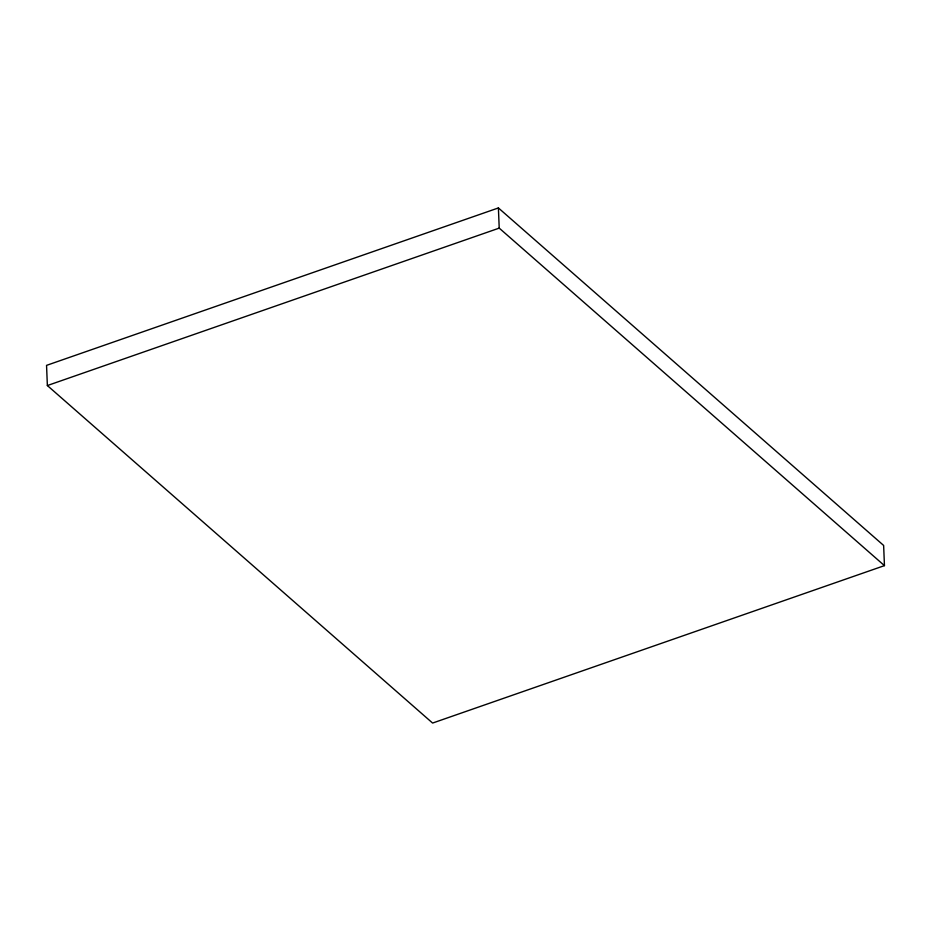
<?xml version="1.0" encoding="UTF-8"?>
<svg xmlns="http://www.w3.org/2000/svg" width="931" height="931" viewBox="0 0 931 931"><rect width="100%" height="100%" fill="white"/><g stroke="black" fill="none" stroke-linecap="round" stroke-linejoin="round"><path stroke-width="1.4" d="M498.399 207.939L46.55 365.371L47.365 385.55L432.601 723.061L884.45 565.629L883.635 545.45L498.399 207.939L499.214 228.118L884.45 565.629M47.365 385.55L499.214 228.118"/></g></svg>
